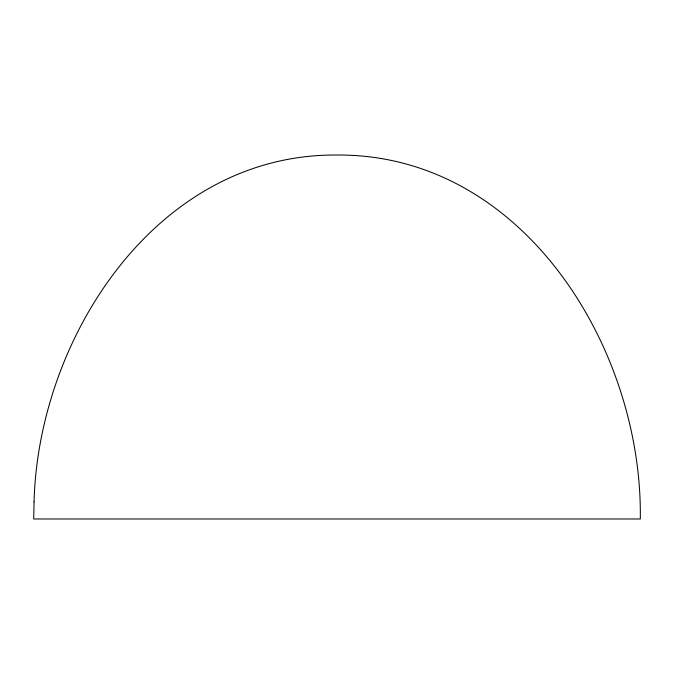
<?xml version="1.0" encoding="UTF-8"?>
<svg xmlns="http://www.w3.org/2000/svg" width="674" height="674" viewBox="0 0 674 674"><rect width="100%" height="100%" fill="white"/><g stroke="black" fill="none" stroke-linecap="round" stroke-linejoin="round"><path stroke-width="1.01" d="M34.054 501.928L33.7 518.98L640.3 518.98C642.827 348.896 523.614 153.899 337 155.02C156.907 153.588 38.351 337.16 34.054 501.928"/></g></svg>
